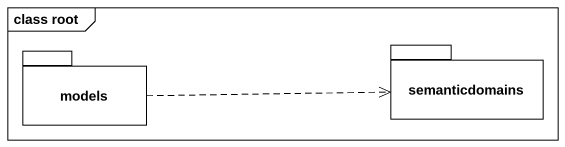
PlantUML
@startuml
mainframe class root
package models {
}
package semanticdomains {
}
models .right.> semanticdomains
@enduml
